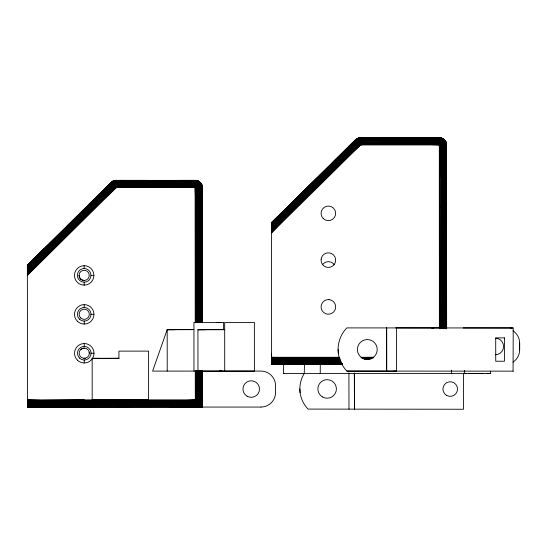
<?xml version="1.0" encoding="UTF-8"?>
<svg xmlns="http://www.w3.org/2000/svg" width="547" height="547" viewBox="0 0 547 547"><rect width="100%" height="100%" fill="white"/><g stroke="black" fill="none" stroke-linecap="round" stroke-linejoin="round"><path stroke-width="0.82" d="M92.176 358.415L99.479 358.312M118.938 358.668L118.938 351.119L148.613 351.119L148.613 399.768L92.176 399.768L92.176 358.312L118.938 358.312L99.479 358.415M196.708 370.668L196.729 401.259L27.528 401.348L43.247 402.024L197.419 401.942L197.46 370.668M198.821 322.641L198.67 187.532L197.488 185.645L195.094 183.936L180.503 183.32L115.67 183.149L112.908 184.127L27.357 268.556M200.687 370.675L200.715 404.691L198.746 406.202L196.072 407.009L184.749 407.023M202.315 203.06L202.315 187.532C202.397 183.655 198.869 180.25 195.012 180.339L178.972 180.366M339.325 357.943L287.325 357.943L271.606 357.273L271.606 353.67M443.644 328.74L443.603 144.948L442.653 143.136L440.574 141.263L439.309 140.723L359.885 140.565L357.129 141.543L271.565 225.973M464.642 370.34L464.642 373.58L490.515 373.587L490.515 371.153M84.245 346.401L84.245 343.523M84.197 307.482L84.204 304.604M442.297 328.74L442.516 144.107C448.219 142.063 443.159 137.386 439.309 137.755L359.864 137.789L355.953 139.389L344.323 150.863M442.995 328.74L442.961 144.948L441.702 143.061L439.309 141.352L424.725 140.736M445.217 140.723L446.584 144.435L446.584 160.483L446.571 144.948C445.942 137.632 443.631 141.044 440.096 144.538L440.055 328.897M84.163 282.17A6.81 6.81 0 0 1 77.346 275.367A6.81 6.81 0 0 1 84.156 268.55L84.17 265.678A9.737 9.737 0 0 1 93.899 275.414A9.723 9.723 0 0 1 84.183 285.137A9.723 9.723 0 0 1 74.454 275.421A9.723 9.723 0 0 1 84.176 265.692M444.684 140.121C445.641 141.844 441.949 143.15 441.019 144.47L440.82 328.084M441.573 328.084L441.566 144.948L442.516 144.107M198.123 322.641L198.301 186.691C202.513 185.16 200.872 181.44 197.214 180.674M202.349 322.86L202.287 186.862L200.934 183.32M195.901 322.819L195.881 187.122C201.289 181.201 203.505 181.652 196.804 187.053L196.647 322.087M197.399 322.087L197.241 203.06L197.351 187.532L198.301 186.691M446.523 328.111L446.571 144.948C446.632 141.167 443.043 137.782 439.309 137.755L423.262 137.782M198.185 370.469L198.096 402.606L27.528 402.783L43.247 403.426L198.746 403.248L200.469 404.944L201.966 402.783L202.554 400.609L202.547 389.416M200.817 183.211C202.828 185.064 199.334 186.636 198.062 187.532L116.367 187.532C113.797 185.467 110.412 179.635 115.971 180.353C112.949 180.271 117.714 185.194 116.367 187.532L27.364 275.394L37.996 263.934L115.827 186.999L122.145 186.103L195.094 186.035L199.402 181.809L199.915 182.24L195.094 187.532L195.723 203.06M27.35 265.411L112.846 181.187L113.906 180.777L116.367 186.78L195.511 186.759L196.216 187.512L196.804 187.053L195.115 185.529L195.094 184.606L197.706 181.324L200.51 183.703L202.158 187.532L202.158 322.566M113.571 180.886L111.369 182.329L114.658 185.686L116.361 184.606L116.361 180.688L115.205 180.428M446.331 328.111L446.448 144.948C445.942 141.365 442.885 138.398 439.309 137.912L423.262 137.899L439.309 137.796C447.802 138.617 441.969 141.017 439.316 144.948L440 160.483M202.438 389.416L202.281 401.942C197.891 409.833 203.19 401.73 202.595 399.857L202.595 407.057L196.072 407.009L198.746 406.202L200.469 404.944L201.18 373.888M444.205 139.656C442.468 138.699 441.135 142.343 439.802 143.266L366.367 143.526L360.042 144.422L282.211 221.35L271.565 232.81L360.582 144.948L360.466 142.452C362.1 136.873 358.668 136.928 355.427 139.861M445.114 140.627C447.118 142.5 443.596 144.093 442.284 144.948L360.582 144.948L348.979 155.457M199.532 370.469L199.361 403.85L27.528 404.083M201.884 322.19L201.959 187.532C204.824 183.73 191.197 177.57 199.402 181.809M200.14 370.675L199.935 404.418L27.528 404.671M202.219 370.695L202.041 402.606L201.946 370.695M446.058 328.111L446.311 142.917M201.597 370.469L201.371 403.85L201.173 370.469M201.966 389.416L201.74 403.248L201.617 389.416M201.535 322.641L201.686 187.532C201.522 184.045 198.301 181.337 195.019 180.688L178.972 180.674L196.537 180.496L178.972 180.483L195.662 180.619L195.279 180.818M445.709 328.74L445.976 144.948C445.832 141.454 442.53 138.835 439.309 138.104L423.262 138.09L441.367 138.049M201.111 322.641L200.954 203.06L201.344 187.532C201.166 184.236 198.055 181.877 195.088 180.961L115.629 180.872L113.427 181.542L111.458 182.691L27.35 265.651M201.597 373.888L200.947 404.418L200.715 389.416M445.285 328.74L445.231 160.483L445.634 144.948C445.443 141.652 442.263 139.314 439.309 138.377L359.851 138.288L357.649 138.959L355.68 140.107L271.565 223.067M446.571 144.948L446.584 144.435L446.571 144.948L445.634 144.948L442.913 140.859L439.309 138.719L359.988 138.582L357.772 139.259L355.871 140.299L271.565 223.408M195.224 322.258L195.115 185.529M439.371 328.282L439.316 142.022C440.191 140.702 441.812 137.256 443.692 139.225M114.692 180.797L122.145 180.366L115.314 180.503L116.361 182.719L195.464 182.705L197.911 184.236L199.327 185.905L199.922 187.17L200.079 322.121M375.119 137.782L359.495 137.844L360.582 140.135L439.685 140.121L442.653 142.172L444.212 144.586L444.253 328.091M195.744 218.595L196.489 203.06L195.86 187.532L195.115 186.431L195.58 185.85M440 176.011L440.766 160.483L440.075 144.948L439.337 143.847L439.802 143.266L441.347 144.934M174.486 329.732L167.191 329.732L193.946 329.622L167.191 329.622L152.62 371.105L260.94 371.078A14.619 14.619 0 0 1 275.551 385.662L275.558 392.459A14.578 14.578 0 0 1 260.981 407.05M112.846 181.187L113.25 181.043L115.164 185.419L114.767 185.959L36.922 262.875L27.357 271.497L114.316 185.077L116.361 183.936L122.145 183.32M342.484 364.466L271.606 364.466L271.565 222.629L355.454 139.888L358.887 138.063L360.466 142.452L359.386 142.835L281.137 220.291L271.565 228.913L358.483 142.883L356.849 138.788L271.565 222.827M114.002 184.496L35.917 261.883L27.357 269.739L113.332 184.544L115.855 183.737L195.094 183.936L195.115 182.007L196.899 180.606L195.894 180.496L198.582 181.542L200.674 183.491L202.322 187.532L202.493 322.258M358.223 141.912L280.132 219.299L271.565 227.155L357.553 141.96L360.076 141.153L439.309 141.352L439.309 139.129L441.121 138.022M202.24 389.416L202.595 407.057L195.313 407.05M27.357 267.852L112.532 183.751L111.964 181.754L113.25 181.043M271.565 225.268L356.747 141.167L356.261 139.17M193.973 371.092L193.946 322.429L223.62 322.429L223.627 329.779M224.714 371.133L224.687 322.45L254.362 322.45L254.396 371.112L197.959 371.105L197.932 329.643L224.687 329.643L197.932 329.752L205.228 329.752M199.47 322.641L199.313 203.06L198.67 187.532C201.474 188.838 202.8 184.729 201.351 183.963M446.338 143.164L444.916 144.928L442.961 144.948L443.59 160.483M260.981 407.064L27.535 407.05L27.35 265.213L112.627 181.372L112.231 181.549M199.313 203.06L199.313 187.532L201.624 185.611L201.535 184.318M200.954 203.06L201.043 187.197L199.238 183.983L195.088 181.303L115.766 181.166L114.268 181.549L111.65 182.883L27.35 265.986M445.231 160.483L445.326 144.613M333.273 161.926L355.714 139.601M27.35 267.216L112.381 182.978L113.708 182.206L116.361 181.303L122.145 181.7L195.429 181.597M271.565 224.632L356.603 140.394L357.929 139.622L360.582 138.719L366.367 139.116L439.309 139.129M198.356 181.693L195.949 184.373L195.094 184.606L122.145 184.647L116.361 185.31L27.364 273.404M443.596 139.129L442.578 139.109L440.164 141.789L439.316 142.022L366.367 142.063L360.582 142.726L271.565 230.82M446.448 144.948L446.496 143.799M201.727 203.06L202.034 186.971M446.003 160.483L446.325 144.387M200.927 187.532L198.315 183.819L195.088 182.185L116.361 182.185L112.532 183.751M445.217 144.948L442.537 141.235L439.309 139.601L360.582 139.601L356.747 141.167M180.503 183.32L195.094 183.307L197.303 180.886L199.306 181.713M439.309 140.723L441.525 138.302L443.145 138.849M113.332 184.544L113.708 183.949M357.553 141.96L357.929 141.365M112.217 182.616L100.99 194.39M356.439 140.032L345.273 151.806M198.67 187.532L199.108 186.889L198.431 185.72L195.094 183.307M442.961 144.948L443.398 144.305M513.072 371.146L513.216 327.961L346.832 327.906A30.947 30.947 0 0 0 338.108 349.499A31.049 31.049 0 0 0 346.887 371.092L396.486 371.126L396.452 327.926M346.436 152.955L358.005 142.405L360.582 141.352L366.367 140.736M195.949 184.373L195.094 185.31L115.697 185.201M440.164 141.789L439.316 142.726L360.582 142.726L359.919 142.617L358.128 138.193M113.448 183.436L112.908 184.127L112.19 183.416M357.67 140.852L357.129 141.543L356.412 140.832M439.658 139.013L439.337 139.423L440.02 139.663M112.101 182.315L27.35 266.662M356.323 139.731L344.979 151.512L271.565 224.079M88.922 204.434L111.964 181.754L27.35 265.227L44.533 248.441L34.133 258.97M111.39 182.691L112.032 182.069L88.997 204.51M360.193 137.769L366.367 137.899L360.582 137.912L356.254 139.485L333.41 162.062M46.57 250.444L27.357 268.194L45.408 249.302L27.35 266.416M290.799 207.867L271.565 225.61L289.637 206.718L271.565 223.832M33.996 259.989L27.35 266.929L34.29 260.283L27.35 267.524L34.639 260.625M278.218 217.405L271.565 224.345L278.512 217.699L271.565 224.94L278.861 218.041M35.029 261.008L27.357 268.933L35.452 261.432M279.243 218.424L271.565 226.349L279.674 218.848M34.324 259.162L37.196 256.222M40.075 253.282L44.669 248.577L27.35 265.213M285.452 209.522L287.175 207.757M103.328 190.917L104.477 189.741M35.917 261.883L27.357 270.594L36.41 262.369M280.132 219.299L271.565 228.01L280.625 219.785M111.458 182.691L89.134 204.646M289.342 206.424L271.565 223.224L279.51 215.217M282.984 211.71L288.761 205.857L271.565 222.629L356.254 139.485M33.415 259.422L27.35 265.808L45.114 249.008M27.35 266.191L33.75 259.75M271.565 223.607L277.965 217.166M288.905 205.993L271.565 222.937L277.773 216.974M36.922 262.875L27.357 272.44L37.456 263.401M281.137 220.291L271.565 229.856L281.671 220.817M100.033 193.447L111.424 182.185M27.35 265.261L33.34 259.34M66.686 226.396L111.137 182.445M100.846 193.084L106.118 187.888M344.979 151.512L356.603 140.394M27.364 274.396L37.996 263.934M271.565 222.643L277.637 216.838M271.565 231.812L282.211 221.35M100.696 194.096L112.381 182.978M333.191 161.85L344.398 150.945M27.35 265.521L33.558 259.558M102.152 195.539L113.783 184.989L114.316 185.077M346.894 153.406L358.483 142.883L360.582 144.948L366.367 144.278L439.733 144.176L440.431 144.928L441.019 144.47M347.386 153.892L358.989 143.376L359.694 143.492L360.042 144.422L348.432 154.924M102.617 195.99L114.268 185.467M347.899 154.398L359.509 143.895L360.432 143.991L360.582 143.458L366.367 142.781L380.958 143.526M103.109 196.476L114.767 185.959L115.472 186.076L115.827 186.999L104.156 197.508M103.622 196.982L115.294 186.479L116.21 186.575L116.367 186.035L122.145 185.365L136.736 186.103M104.696 198.041L116.367 187.532L122.145 186.862M115.855 183.737L116.361 183.307M360.076 141.153L360.582 140.723M112.586 183.382L116.361 181.713L122.145 181.7M356.808 140.798L360.582 139.129L366.367 139.116M197.563 406.701L200.728 404.671L202.595 407.057L196.824 406.893L202.602 407.05L201.146 406.667M443.603 144.948L446.051 142.767L445.497 141.167M198.855 181.433L198.287 181.693M80.853 349.389L83.219 348.207L84.546 348.111M195.094 183.936L195.744 183.498M439.309 141.352L439.966 140.914M111.944 181.877L112.559 181.372M112.627 181.481L111.157 182.472M446.639 328.897L446.448 144.087C445.826 141.037 443.234 138.514 440.185 137.912L439.309 138.377L424.725 138.699M197.638 181.324L198.281 181.112M180.496 181.283L195.347 180.818M396.486 371.119L393.635 371.126M112.559 181.481L114.938 180.476M112.593 181.659L116.361 180.496L197.077 180.633L196.53 180.496M112.661 181.659L113.332 181.31M357.471 138.459L359.386 142.835L358.873 143.102L358.538 142.494M189.105 180.783L195.539 180.36L195.019 180.496L197.706 181.324M198.705 181.454L199.682 182.424M113.181 181.043L113.906 180.777M357.499 138.555L358.887 138.063M195.587 180.619L195.963 180.496L195.539 180.36M114.07 181.248L113.838 180.777L114.241 180.647M115.766 181.166L122.145 181.283M359.988 138.582L366.367 138.699M197.884 181.18L197.686 180.838M113.838 180.777L114.583 180.572L114.173 180.647M115.561 180.872L195.088 180.688L180.496 180.941M359.851 138.288L440.479 137.865M114.514 180.572L115.273 180.428L114.863 180.476M115.67 183.149L116.361 183.006M358.805 137.988L366.367 138.09M359.885 140.565L360.582 140.422M439.884 138.035L424.725 138.357M195.019 180.688L195.662 180.619M360.268 141.782L366.367 141.379M116.053 184.366L122.145 183.963M83.951 358.312L85.277 358.217M424.725 139.116L439.973 138.671M180.503 181.7L195.744 181.255M195.272 370.866L195.3 399.857L27.528 399.857L43.247 400.527L184.736 400.527L195.3 399.857L198.746 403.248L198.882 370.469M115.567 180.373L195.088 180.373L195.088 181.303M391.167 137.782L360.582 137.796L439.829 137.776M169.023 405.689L200.469 404.944L199.539 373.888L198.91 389.416L199.361 403.85L184.742 403.426M341.718 363.105L271.606 363.502L341.93 363.523M184.742 406.106L199.361 405.84L43.254 405.689L27.535 406.086L198.746 406.202L27.535 406.428L43.254 406.106M287.332 363.523L271.606 363.844L342.566 363.864M184.742 405.689L199.935 405.416L27.535 405.204M287.332 363.864L271.606 364.117L295.585 364.117L293.137 364.042M43.254 406.448L27.535 406.701L51.514 406.701M153.304 406.106L198.103 406.503L184.749 406.448M186.233 406.906L197.426 406.742L184.749 406.715M84.245 399.857L27.528 400.609L43.247 401.279M197.426 406.742L169.023 406.715M180.496 180.674L195.088 180.496M146.876 180.366L116.292 180.373L122.145 180.674M27.535 407.05L196.735 406.913M27.535 407.009L51.514 407.009M287.325 357.943L271.606 358.025L287.325 358.702L340.097 358.702M304.255 373.539L304.488 363.81M287.325 358.702L271.606 358.77L287.325 359.441L340.015 359.441M287.325 359.441L271.606 359.495L287.332 360.158L340.863 360.158M43.247 402.024L27.528 402.079L43.247 402.742M359.721 138.063L375.119 138.09L360.329 137.837M122.145 180.941L115.499 180.647L130.829 180.674L116.361 180.373M287.332 360.158L271.606 360.199L287.332 360.842L340.172 360.842M287.332 360.842L271.606 360.87L287.332 361.485L340.87 361.485M295.585 364.466L271.606 364.309L342.484 364.343L287.332 364.323M43.247 403.426L27.528 403.454L43.254 404.069M184.742 405.204L200.209 405.19L202.595 407.057L202.554 370.374M117.167 407.05L129.304 406.906L117.161 406.701M424.725 137.782L440.185 137.912M360.582 137.912L375.119 137.899M200.79 186.506L201.344 187.532L202.322 187.532L202.041 185.748M440.779 207.067L441.532 207.067M196.551 249.651L197.303 249.651M216.325 322.436L221.186 322.429M395.72 327.926L442.721 327.94M513.018 327.961L463.152 327.947M510.296 327.961L511.507 327.961M271.606 357.273L339.742 357.273M361.034 357.273L373.806 357.273M361.485 357.943L373.416 357.943M363.133 358.702L371.666 358.702M364.74 359.441L369.868 359.441M271.606 361.499L287.332 361.485M271.606 362.087L341.294 362.087M271.606 362.62L341.499 362.62M342.566 364.131L287.332 364.131L303.052 364.323M346.88 371.092L513.271 371.146M472.3 373.587L482.994 373.594M486.898 373.58L490.515 373.587M320.268 373.533L283.428 373.533L283.428 363.803M468.895 373.587L474.058 373.587M466.297 373.574L320.262 373.546L320.268 363.81M198.889 373.888L198.192 373.888L197.488 389.416L198.096 402.606L184.742 402.024M186.233 406.715L43.254 406.715L58.973 406.906M271.606 363.092L287.332 363.105M283.654 373.533L284.72 373.533M169.023 404.069L200.209 404.691L200.161 389.416M27.535 405.676L43.254 405.689M184.736 400.527L196.017 400.561L195.97 370.661M360.582 142.022L366.367 142.063M116.361 184.606L122.145 184.647M366.367 143.526L360.582 143.458L359.919 142.617M122.145 186.103L115.95 185.877M91.021 314.286L93.947 314.32M431.569 327.913L433.908 327.94M84.156 268.55A6.81 6.81 0 0 1 90.973 275.353L93.899 275.414M91.062 353.212L93.981 353.253M366.367 144.278L360.582 144.196L360.172 143.3M116.292 180.688L121.94 180.79M184.742 404.664L200.469 404.944M184.742 404.069L199.935 404.418L199.559 389.416M439.309 138.377L440.28 138.405M195.088 180.961L196.052 180.989M153.304 404.664L169.023 405.204M184.742 402.742L198.746 403.248L198.212 389.416M360.582 138.104L366.367 138.357M424.725 141.379L439.316 142.022L441.19 143.54L442.284 144.948L442.94 160.483M424.725 142.063L439.316 142.726M180.503 183.963L195.094 184.606L196.968 186.124L198.062 187.532L198.664 203.06M180.503 184.647L195.094 185.31M424.725 142.781L439.316 143.458M424.725 143.526L439.316 144.196M424.725 144.278L439.316 144.948M180.503 185.365L195.094 186.035M180.503 186.103L195.094 186.78M180.503 186.862L195.094 187.532M195.088 180.373L196.182 180.448M184.742 401.279L197.419 401.942L196.735 389.416M198.274 406.428L202.595 407.057L202.438 401.348M198.958 406.086L202.595 407.057L202.24 402.079M196.564 180.66L197.235 180.886M195.799 182.24L195.088 181.713M441.566 138.104L442.571 138.528M360.131 138.952L360.582 139.129M115.909 181.536L116.361 181.713M199.593 405.676L202.595 407.057L201.966 402.783M439.33 142.945L439.802 143.266M444.212 144.586L444.732 144.948L444.8 328.091M199.922 187.17L200.448 187.532L200.626 322.121M358.483 142.883L355.666 139.745M291.749 208.804L292.269 209.31M47.527 251.388L48.04 251.893M439.309 139.601L439.685 140.121M195.088 182.185L195.464 182.705M196.804 187.053L197.132 187.518M445.826 141.735L446.249 142.726M445.675 144.299L445.976 144.948M359.386 142.835L359.694 143.492M201.385 186.883L201.686 187.532M115.164 185.419L115.472 186.076M201.207 404.083L202.595 407.057L201.624 403.454M201.706 184.647L201.966 185.31M201.754 185.351L201.993 186.007M199.108 186.889L199.313 187.532M167.191 329.622L167.218 371.092M201.658 186.582L202 203.06M445.949 143.998L446.277 160.483M202.205 186.383L202.281 187.532M202.253 187.334L202.158 186.671L202.199 203.06M200.387 186.835L200.448 187.532M444.677 144.251L444.732 144.948M89.25 352.186L89.346 353.519A5.101 5.101 0 0 1 81.455 357.478A5.101 5.101 0 0 1 81.968 348.658A5.101 5.101 0 0 1 89.346 353.519M338.101 349.499L338.354 353.471M304.33 373.41A28.875 28.875 0 0 0 299.865 388.91L300.098 392.623M441.566 144.948L442.243 160.483M440.827 144.948L441.518 160.483M196.612 187.532L197.241 203.06M197.351 187.532L197.966 203.06M202.123 225.945L202.233 234.123M446.277 176.011L446.475 191.539M446.468 160.483L446.584 176.011M84.176 285.137L84.163 282.184A6.803 6.803 0 0 0 90.973 275.373M463.439 373.109L463.507 409.245L308.077 409.094A29.039 29.039 0 0 1 299.859 388.91M348.911 372.992L348.986 409.135M201.344 187.532L201.378 203.06M84.224 321.103L84.231 324.063M512.997 330.832A14.598 14.598 0 0 1 519.65 343.078L519.65 349.875A14.591 14.591 0 0 1 513.004 362.121M451.617 370.23L451.617 373.587M445.634 144.948L445.655 160.483M439.309 137.755L439.309 138.719M386.729 327.92L386.763 371.105M386.544 327.92L386.558 371.105M318.771 358.702L318.771 359.441M202.411 370.695L202.458 401.259M106.132 402.024L106.132 402.742M84.252 360.022L84.259 362.982M74.693 401.279L74.693 402.024M519.643 343.092L519.643 349.889M322.402 264.775A7.296 7.296 0 0 1 334.361 264.769M495.322 338.203A8.273 8.273 0 0 1 503.596 346.49A8.273 8.273 0 0 1 495.295 354.743M84.176 280.461A5.114 5.114 0 0 1 79.062 275.346M222.014 371.071A19.494 19.494 0 0 1 219.491 370.9M321.151 259.148L321.144 261.056A7.296 7.296 0 0 0 327.4 267.36L329.308 267.367A7.296 7.296 0 0 0 329.356 252.899L327.448 252.892A7.296 7.296 0 0 0 321.151 259.155M354.435 409.135L354.367 372.999L354.435 409.142M329.041 299.633L327.133 299.715A7.296 7.296 0 0 0 321.123 306.258L321.205 308.159A7.296 7.296 0 0 0 327.749 314.169L329.656 314.087A7.296 7.296 0 0 0 329.041 299.633M504.471 337.875L495.712 337.875L495.746 361.225L504.498 361.225L504.471 337.875M323.209 218.52A7.296 7.296 0 0 0 335.414 215.244A7.296 7.296 0 0 0 326.47 206.308A7.296 7.296 0 0 0 323.209 218.52M80.559 278.984A5.101 5.101 0 0 0 89.093 276.693A5.101 5.101 0 0 0 82.843 270.45A5.101 5.101 0 0 0 80.559 278.984M80.621 317.896A5.108 5.108 0 0 0 89.161 315.592A5.108 5.108 0 0 0 82.891 309.342A5.108 5.108 0 0 0 80.621 317.896M79.424 319.12A6.803 6.803 0 0 0 90.795 316.05A6.803 6.803 0 0 0 82.453 307.735A6.803 6.803 0 0 0 79.424 319.12M77.359 321.226A9.723 9.723 0 0 0 93.619 316.843A9.723 9.723 0 0 0 81.694 304.952A9.723 9.723 0 0 0 77.359 321.226M77.387 360.138A9.723 9.723 0 0 0 93.653 355.769A9.723 9.723 0 0 0 81.735 343.865A9.723 9.723 0 0 0 77.387 360.138M79.452 358.032A6.803 6.803 0 0 0 90.829 354.976A6.803 6.803 0 0 0 82.494 346.654A6.803 6.803 0 0 0 79.452 358.032M247.094 396.219A8.273 8.273 0 0 0 259.504 389.061A8.273 8.273 0 0 0 247.094 381.895A8.273 8.273 0 0 0 247.094 396.219M446.578 395.385A7.296 7.296 0 0 0 457.524 389.067A7.296 7.296 0 0 0 446.584 382.743A7.296 7.296 0 0 0 446.578 395.385M322.484 396.965A9.272 9.272 0 0 0 336.398 388.951A9.272 9.272 0 0 0 322.504 380.91A9.272 9.272 0 0 0 322.484 396.965M362.326 358.1A9.921 9.921 0 0 0 377.218 349.512A9.921 9.921 0 0 0 362.333 340.911A9.921 9.921 0 0 0 362.326 358.1"/></g></svg>
